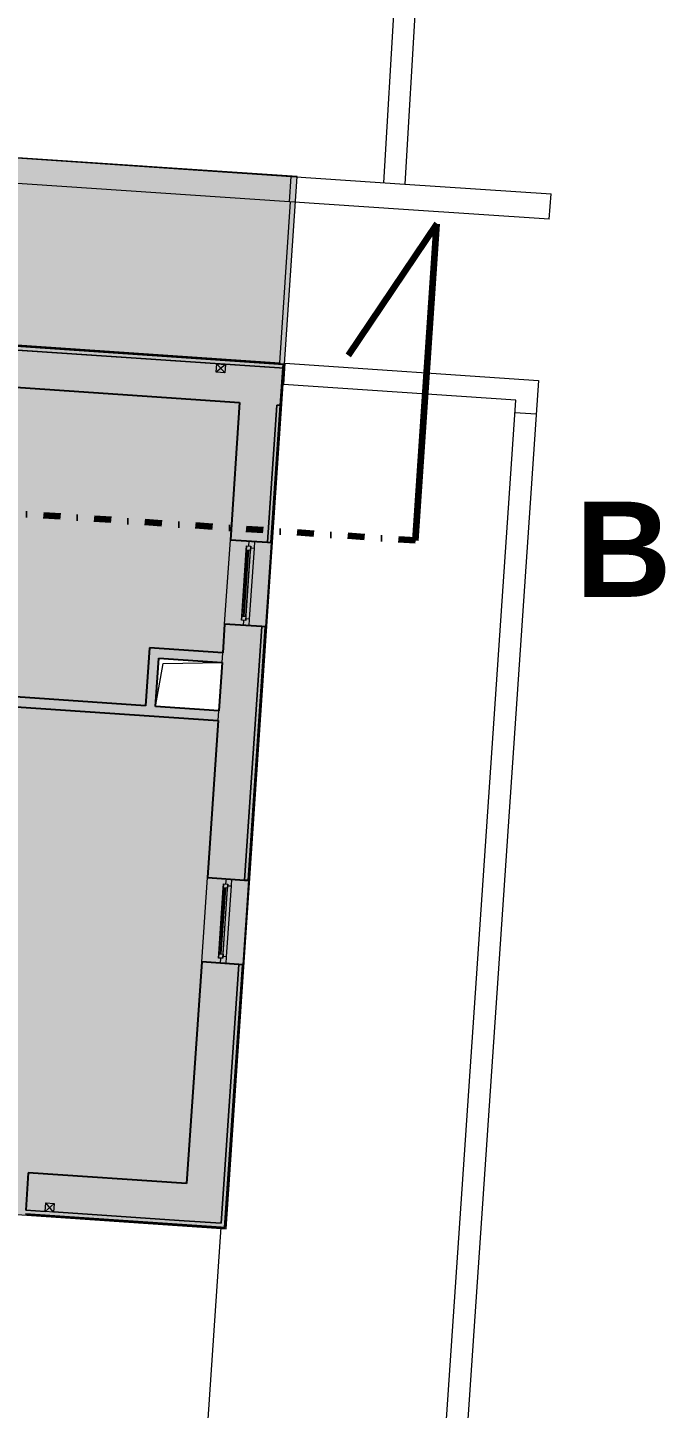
# Model space of a CAD drawing. Header units: millimetres. Extents: x -10201 to 171407, y -8645 to 72638.
# Drawn here: x 136904 to 144433, y 39893 to 56206 of the extents above; entities that cross this region are included whole.
import ezdxf

# ---------------------------------------------------------------- set-up
doc = ezdxf.new("R2010")
doc.units = ezdxf.units.MM
doc.linetypes.add('HA_DashDot_6mm-S2mm', pattern=[600, 200, -200, 0, -200])
for name, color, linetype, lineweight in [('A-DETL-____-THIN', 9, 'Continuous', 9), ('A-DETL-GENF-OTLN', 9, 'Continuous', 9), ('A-FLOR-____-OTLN', 9, 'Continuous', 9), ('A-GENM-____-OTLN', 9, 'Continuous', 9), ('A-GLAZ-____-MCUT', 9, 'Continuous', 5), ('A-GLAZ-____-OTLN', 9, 'Continuous', 5), ('A-WALL-____-MCUT', 9, 'Continuous', 25), ('A-WALL-____-OTLN', 9, 'Continuous', 9), ('G-____-____-SYMB', 9, 'Continuous', 5), ('I-WALL-____-MCUT', 9, 'Continuous', 25), ('M-HVAC-DUCT-OTLN', 9, 'Continuous', 9)]:
    doc.layers.add(name, color=color, linetype=linetype, lineweight=lineweight)
doc.styles.add('Arial_B', font='arialbd.ttf', dxfattribs={"height": 1125})

# ---------------------------------------------------------------- blocks, each defined once
blk = doc.blocks.new('HA_WD_SinglePanel - 1000x1500-1670803-schema rezu D_120_5200')
at = {"layer": 'A-GLAZ-____-MCUT'}
for p, q in [((-420, 70), (-500, 70)), ((-500, 0), (-440, 0)), ((-440, -25), (-440, 25)), ((-440, 25), (-390, 25)), ((-420, 25), (-420, 70)), ((-390, 25), (-390, -25)), ((390, 5), (-390, 5)), ((390, -25), (390, 25)), ((390, 25), (440, 25)), ((500, 70), (420, 70)), ((420, 70), (420, 25)), ((440, 25), (440, -25)), ((440, 0), (500, 0)), ((-390, -25), (-440, -25)), ((390, -5), (-390, -5)), ((440, -25), (390, -25))]:
    blk.add_line(p, q, dxfattribs=at)
at = {"layer": 'A-GLAZ-____-OTLN'}
for p, q in [((440, 25), (-440, 25)), ((-440, -25), (-440, 25)), ((420, 70), (-420, 70)), ((390, 25), (-390, 25)), ((440, 25), (440, -25)), ((-440, -25), (440, -25)), ((390, -25), (-390, -25))]:
    blk.add_line(p, q, dxfattribs=at)
blk = doc.blocks.new('HA_GM_Shaft_Rectangle - Default-2137961-schema rezu D_120_5200')
at = {"layer": 'A-DETL-GENF-OTLN'}
for p, q in [((57, -57), (750, 0)), ((0, -570), (57, -57))]:
    blk.add_line(p, q, dxfattribs=at)
at = {"layer": 'A-GENM-____-OTLN'}
for p, q in [((0, -570), (0, 0)), ((0, 0), (750, 0)), ((750, 0), (750, -570)), ((750, -570), (0, -570))]:
    blk.add_line(p, q, dxfattribs=at)
blk = doc.blocks.new('185-01_OBJEKT B_Central_rvt-3-schema rezu D_120_5200')
at = {"layer": 'A-WALL-____-MCUT', "lineweight": 9}
for p, q in [((24751, 52186), (19189, 52564)), ((19189, 52564), (24751, 52186)), ((24796, 52183), (24751, 52186)), ((24751, 52186), (24796, 52183)), ((24611, 50126), (24721, 51747)), ((24721, 51747), (24611, 50126)), ((24721, 51747), (24766, 51744)), ((24766, 51744), (24721, 51747)), ((24341, 46135), (24544, 49129)), ((24544, 49129), (24341, 46135)), ((24074, 48704), (24082, 48819)), ((24028, 48021), (24035, 48136)), ((24065, 42080), (24273, 45138)), ((24273, 45138), (24065, 42080)), ((21756, 42236), (21985, 42221)), ((21985, 42221), (21756, 42236)), ((22085, 42214), (23626, 42110)), ((23626, 42110), (22085, 42214)), ((23626, 42110), (24065, 42080)), ((24065, 42080), (23626, 42110))]:
    blk.add_line(p, q, dxfattribs=at)
at = {"layer": 'A-WALL-____-MCUT'}
for p, q in [((24799, 52228), (19237, 52606)), ((24796, 52183), (24799, 52228)), ((24766, 51744), (24796, 52183)), ((20681, 52022), (24282, 51777)), ((24282, 51777), (24172, 50156)), ((24656, 50123), (24766, 51744)), ((24172, 50156), (24611, 50126)), ((24611, 50126), (24656, 50123)), ((24105, 49158), (24082, 48819)), ((24544, 49129), (24105, 49158)), ((24385, 46132), (24589, 49125)), ((24589, 49125), (24544, 49129)), ((24074, 48704), (24035, 48136)), ((24028, 48021), (23902, 46165)), ((23902, 46165), (24341, 46135)), ((24341, 46135), (24385, 46132)), ((23834, 45167), (23656, 42549)), ((24273, 45138), (23834, 45167)), ((24107, 42032), (24318, 45135)), ((24318, 45135), (24273, 45138)), ((21785, 42675), (21756, 42236)), ((23656, 42549), (21785, 42675)), ((21753, 42192), (24062, 42035)), ((24062, 42035), (24107, 42032))]:
    blk.add_line(p, q, dxfattribs=at)
at = {"layer": 'A-WALL-____-OTLN'}
for p, q in [((24105, 49158), (24172, 50156)), ((24656, 50123), (24589, 49125)), ((23834, 45167), (23902, 46165)), ((24385, 46132), (24318, 45135))]:
    blk.add_line(p, q, dxfattribs=at)
at = {"layer": 'I-WALL-____-MCUT'}
for p, q in [((23219, 48878), (23211, 48763)), ((24082, 48819), (23219, 48878)), ((23211, 48763), (23172, 48194)), ((23287, 48186), (23326, 48755)), ((23326, 48755), (24074, 48704)), ((23172, 48194), (20434, 48380)), ((20426, 48265), (24028, 48021)), ((24035, 48136), (23287, 48186))]:
    blk.add_line(p, q, dxfattribs=at)
at = {"layer": 'M-HVAC-DUCT-OTLN', "lineweight": 5}
for p, q in [((24006, 52134), (24013, 52234)), ((24113, 52227), (24006, 52134)), ((24106, 52128), (24013, 52234)), ((24013, 52234), (24113, 52227)), ((24113, 52227), (24106, 52128)), ((24106, 52128), (24006, 52134)), ((21985, 42220), (21992, 42320)), ((22092, 42313), (21985, 42220)), ((22085, 42213), (21992, 42320)), ((21992, 42320), (22092, 42313)), ((22092, 42313), (22085, 42213)), ((22085, 42213), (21985, 42220))]:
    blk.add_line(p, q, dxfattribs=at)
at = {"layer": 'A-GENM-____-OTLN', "color": 250, "lineweight": 9, "rotation": 356.1172724189424}
blk.add_blockref('HA_GM_Shaft_Rectangle - Default-2137961-schema rezu D_120_5200', (23326, 48755), dxfattribs=at)
at = {"layer": 'A-GLAZ-____-OTLN', "color": 250, "lineweight": 9, "rotation": 266.1172724189429}
for p in [(24358, 49642), (24087, 45651)]:
    blk.add_blockref('HA_WD_SinglePanel - 1000x1500-1670803-schema rezu D_120_5200', p, dxfattribs=at)
blk = doc.blocks.new('Section - Detail Number-933961-schema rezu D_120_5200')
at = {"layer": 'G-____-____-SYMB', "lineweight": 100}
for p, q in [((0, 5), (1.25, 2.835)), ((0, 0), (0, 5))]:
    blk.add_line(p, q, dxfattribs=at)

msp = doc.modelspace()

# ---------------------------------------------------------------- hatches: boundary and pattern name
at = {"layer": 'A-DETL-GENF-OTLN'}
h = msp.add_hatch(color=255, dxfattribs=at)
h.paths.add_polyline_path([(139246.4, 42015.8), (140086.4, 54445.6), (112053.9, 56340), (111210.9, 43918.6), (139232.5, 42016.8)])
h.paths.add_polyline_path([(139160.6, 48135.7), (138412.9, 48194.2), (138450.9, 48755.1), (139199.2, 48704.4), (139164.1, 48186.5)])
h.paths.add_polyline_path([(139669, 49128.5), (139669, 49128.5), (139658.2, 49121.3)])
h.paths.add_polyline_path([(133387.7, 48953.4), (133338.4, 48964.6), (133378.5, 49555.1), (133428.3, 49551.7), (133388, 48956.8)])
h.paths.add_polyline_path([(133223.1, 48964.6), (132779.1, 48994.8), (132819.8, 49593), (133263.7, 49562.8), (133225.1, 48994.4)])
h.paths.add_polyline_path([(130934.4, 49135), (130635.1, 49155.3), (130674.7, 49739), (130974, 49718.6), (130935.8, 49155.3)])
h.paths.add_polyline_path([(126209.2, 49440.7), (125795.2, 49468.8), (125835.8, 50067.4), (126249.3, 50031.5), (126232.6, 49785.2)])
h.paths.add_polyline_path([(125545.8, 49485.7), (125131.7, 49513.8), (125172.4, 50112.4), (125586.4, 50084.3), (125547.7, 49513.8)])
h.paths.add_polyline_path([(120693, 49830.1), (120408.6, 49849.4), (120448.2, 50433), (120732, 50406), (120694.3, 49849.4)])
h.paths.add_polyline_path([(112857.1, 49935.9), (112123.8, 49985.7), (112171.2, 50568.8), (112896.2, 50511.8), (112860.5, 49985.7)])
h.paths.add_polyline_path([(118577.8, 49973.6), (118119.4, 50012.6), (118158.5, 50588.4), (118617.4, 50557.3), (118579.9, 50004.8)])
h.paths.add_polyline_path([(118004.1, 50012.6), (117714.8, 50032.2), (117754.4, 50615.9), (118043.2, 50588.4), (118005.5, 50032.2)])
h.paths.add_polyline_path([(128670.9, 51744.3), (127802.9, 51803.2), (127860.1, 52520.9), (128719.1, 52454.8), (128674.9, 51803.2)])
h.paths.add_polyline_path([(125607.9, 51952.1), (121876.9, 52211.5), (121894.1, 52464.8), (125625.1, 52205.4), (125624.6, 52198)])
h.paths.add_polyline_path([(129891.3, 53997.3), (129891.3, 53997.6), (129919.6, 54415)])
h.paths.add_polyline_path([(126007.9, 54891.8), (126007.9, 54891.8), (125799.7, 54905.9)])

# ---------------------------------------------------------------- linework, layer by layer
at = {"layer": 'A-DETL-____-THIN'}
for p, q in [((140086.4, 54445.6), (112053.9, 56340)), ((139246.4, 42015.8), (140086.4, 54445.6)), ((111210.9, 43918.6), (139246.4, 42015.8))]:
    msp.add_line(p, q, dxfattribs=at)
at = {"layer": 'A-FLOR-____-OTLN'}
for p, q in [((139880.6, 52246.3), (140009.6, 54146.5)), ((134378.3, 52619.8), (139880.6, 52246.3)), ((138828.3, 36742), (139187.5, 42034.8))]:
    msp.add_line(p, q, dxfattribs=at)
at = {"layer": 'A-WALL-____-OTLN'}
for p, q in [((141109.7, 54374.2), (141295.1, 57531.2)), ((141544.6, 57515.1), (141359.1, 54357.7)), ((135325.7, 54765), (140015.2, 54446.7)), ((139994.8, 54147.4), (135305.4, 54465.7)), ((139994.8, 54147.4), (140015.2, 54446.7)), ((139995.1, 54147.4), (140014.9, 54446.8)), ((140014.9, 54446.8), (141359.1, 54357.7)), ((141359.1, 54357.6), (143083.6, 54241)), ((143063.4, 53941.7), (143083.6, 54241)), ((141341.6, 54058.2), (139995.1, 54147.4)), ((143063.4, 53941.7), (141341.5, 54058.1)), ((139550.3, 52253.7), (139551.4, 52268.7)), ((139799.8, 52236.8), (139800.8, 52251.8)), ((139880.6, 52246.3), (139879.6, 52231.4)), ((139940.8, 52240.2), (139923.9, 51990.8)), ((139940.8, 52240.2), (142934.2, 52037)), ((142667.8, 51804.5), (139923.9, 51990.8)), ((142934.2, 52037), (141359.8, 28843)), ((141110.4, 28859.9), (142667.8, 51804.5)), ((142907.1, 51637.9), (142657.6, 51654.8))]:
    msp.add_line(p, q, dxfattribs=at)
at = {"layer": 'G-____-____-SYMB', "linetype": 'HA_DashDot_6mm-S2mm', "lineweight": 100}
msp.add_line((141481.6, 50145.9), (110553.8, 52245), dxfattribs=at)

# ---------------------------------------------------------------- block references
at = {"lineweight": 5}
msp.add_blockref('185-01_OBJEKT B_Central_rvt-3-schema rezu D_120_5200', (115125.3, 0), dxfattribs=at)
at = {"layer": 'G-____-____-SYMB', "lineweight": 100, "extrusion": (0, 0, -1), "xscale": 749.9999999999994, "yscale": 749.9999999999994, "zscale": 749.9999999999994, "rotation": 3.882727581057231}
msp.add_blockref('Section - Detail Number-933961-schema rezu D_120_5200', (-141481.6, 50145.9), dxfattribs=at)

# ---------------------------------------------------------------- texts
at = {"layer": 'G-____-____-SYMB', "insert": (143370, 50605.7), "char_height": 1125, "width": 1322.784, "attachment_point": 1, "style": 'Arial_B'}
msp.add_mtext('\\fArial|b1|i0|c0|p34|;B', dxfattribs=at)

doc.saveas('drawing.dxf')
